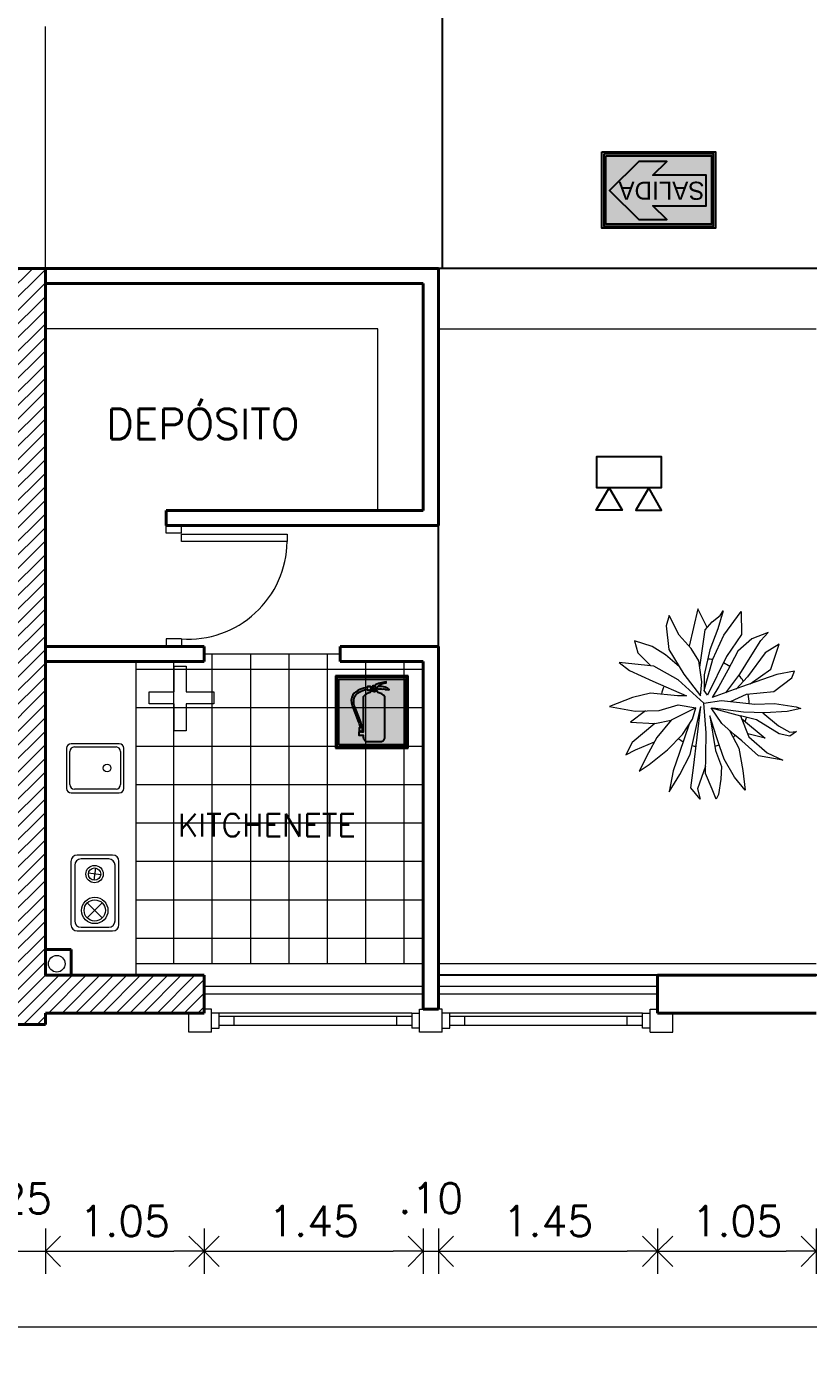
# Model space of a CAD drawing. Extents: x 1009 to 1343, y -172900 to 201.
# Drawn here: x 1117.39 to 1122.56, y 123.59 to 132.34 of the extents above; entities that cross this region are included whole.
import ezdxf

# ---------------------------------------------------------------- set-up
doc = ezdxf.new("R2010")
doc.units = 0
doc.header["$LTSCALE"] = 0.5
doc.linetypes.add('TRAZOS2', pattern=[0.375, 0.25, -0.125])
doc.layers.get('0').update_dxf_attribs({"linetype": 'CONTINUOUS'})
doc.layers.get('Defpoints').update_dxf_attribs({"linetype": 'CONTINUOUS'})
for name, color, linetype, lineweight in [('Acotaciones', 9, 'CONTINUOUS', 9), ('Carpintería', 55, 'CONTINUOUS', 20), ('Detalles .05', 243, 'CONTINUOUS', 5), ('Detalles 01', 8, 'CONTINUOUS', 9), ('Equipamiento fijo', 31, 'CONTINUOUS', 13), ('Equipamiento movil', 33, 'CONTINUOUS', 9), ('EQUIPO DE EMERGENCIA', 200, 'CONTINUOUS', 30), ('Muros corte', 7, 'CONTINUOUS', 40), ('Punta 015', 64, 'CONTINUOUS', 13), ('Punta 02', 11, 'CONTINUOUS', 20), ('Sist. contra incendio', 1, 'CONTINUOUS', 18), ('Tratamiento pisos', 251, 'CONTINUOUS', 9)]:
    doc.layers.add(name, color=color, linetype=linetype, lineweight=lineweight)
for name, color, linetype in [('BRIGADAS', 8, 'TRAZOS2'), ('Electricidad', 50, 'CONTINUOUS'), ('GCI-LUZ DE EMERG.LUZ ESTROBOSCOPICA', 12, 'CONTINUOUS'), ('MARCO_FONDO_NEGRO', 7, 'CONTINUOUS'), ('SEÑAL_FONDO_FIGURAS', 254, 'CONTINUOUS'), ('SEÑAL_FONDO_NEGRO', 7, 'CONTINUOUS'), ('SEÑAL_FONDO_ROJO', 242, 'CONTINUOUS'), ('SEÑAL_FONDO_VERDE', 86, 'CONTINUOUS')]:
    doc.layers.add(name, color=color, linetype=linetype)
doc.styles.add('franklin gothic medium', font='framd.ttf')
doc.styles.add('Texto 1.5 mm', font='simplex.shx', dxfattribs={"height": 0.15})
doc.styles.add('Texto 2 mm', font='simplex.shx', dxfattribs={"height": 0.2})
doc.dimstyles.new('Primera línea', dxfattribs={"dimscale": 0, "dimtxt": 0.2, "dimasz": 0.2, "dimexe": 0.15, "dimexo": 0, "dimgap": 0.1, "dimtad": 1, "dimzin": 4, "dimdsep": 46, "dimtxsty": 'Texto 2 mm', "dimblk": 'OPEN90', "dimcen": 2.5, "dimclrd": 256, "dimclre": 256, "dimclrt": 256, "dimadec": 0, "dimazin": 0, "dimtfac": 1, "dimtmove": 2, "dimatfit": 3, "dimldrblk": 'OPEN90', "dimfxl": 1, "dimtolj": 1, "dimtzin": 0, "dimlwd": -1, "dimlwe": -1, "dimarcsym": 0})
doc.dimstyles.new('Segunda línea', dxfattribs={"dimscale": 0, "dimtxt": 0.2, "dimasz": 0.2, "dimexe": 0.15, "dimexo": 0.5, "dimgap": 0.1, "dimtad": 1, "dimzin": 4, "dimdsep": 46, "dimtxsty": 'Texto 2 mm', "dimblk": 'OPEN90', "dimcen": 2.5, "dimclrd": 256, "dimclre": 256, "dimclrt": 256, "dimadec": 0, "dimazin": 0, "dimtfac": 1, "dimtmove": 2, "dimatfit": 3, "dimldrblk": 'OPEN90', "dimfxl": 1, "dimtolj": 1, "dimtzin": 0, "dimlwd": -1, "dimlwe": -1, "dimarcsym": 0})

# ---------------------------------------------------------------- blocks, each defined once
blk = doc.blocks.new('_Open90')
at = {"color": 0, "linetype": 'ByBlock', "lineweight": -2}
for p, q in [((-0.5, 0.5), (0, 0)), ((0, 0), (-1, 0)), ((0, 0), (-0.5, -0.5))]:
    blk.add_line(p, q, dxfattribs=at)
blk = doc.blocks.new('*D189')
at = {"layer": 'Acotaciones', "transparency": 16777216}
for p, q in [((1117.5135, 124.385), (1117.5135, 124.085)), ((1118.5635, 124.385), (1118.5635, 124.085)), ((1117.7135, 124.235), (1118.3635, 124.235))]:
    blk.add_line(p, q, dxfattribs=at)
at = {"layer": 'Defpoints', "color": 0, "transparency": 16777216}
for p in [(1117.5135, 124.385), (1118.5635, 124.385), (1118.5635, 124.235)]:
    blk.add_point(p, dxfattribs=at)
at = {"layer": 'Acotaciones', "transparency": 16777216, "xscale": 0.2, "yscale": 0.2, "zscale": 0.2, "rotation": 180}
blk.add_blockref('_Open90', (1117.5135, 124.235), dxfattribs=at)
at = {"layer": 'Acotaciones', "transparency": 16777216, "xscale": 0.2, "yscale": 0.2, "zscale": 0.2}
blk.add_blockref('_Open90', (1118.5635, 124.235), dxfattribs=at)
at = {"layer": 'Acotaciones', "transparency": 16777216, "insert": (1118.0385, 124.435), "char_height": 0.2, "attachment_point": 5, "style": 'Texto 2 mm'}
blk.add_mtext('\\A1;1.05', dxfattribs=at)
blk = doc.blocks.new('*D190')
at = {"layer": 'Acotaciones', "transparency": 16777216}
for p, q in [((1118.5635, 124.385), (1118.5635, 124.085)), ((1120.0135, 124.385), (1120.0135, 124.085)), ((1118.7635, 124.235), (1119.8135, 124.235))]:
    blk.add_line(p, q, dxfattribs=at)
at = {"layer": 'Defpoints', "color": 0, "transparency": 16777216}
for p in [(1118.5635, 124.385), (1120.0135, 124.385), (1120.0135, 124.235)]:
    blk.add_point(p, dxfattribs=at)
at = {"layer": 'Acotaciones', "transparency": 16777216, "xscale": 0.2, "yscale": 0.2, "zscale": 0.2, "rotation": 180}
blk.add_blockref('_Open90', (1118.5635, 124.235), dxfattribs=at)
at = {"layer": 'Acotaciones', "transparency": 16777216, "xscale": 0.2, "yscale": 0.2, "zscale": 0.2}
blk.add_blockref('_Open90', (1120.0135, 124.235), dxfattribs=at)
at = {"layer": 'Acotaciones', "transparency": 16777216, "insert": (1119.2885, 124.435), "char_height": 0.2, "attachment_point": 5, "style": 'Texto 2 mm'}
blk.add_mtext('\\A1;1.45', dxfattribs=at)
blk = doc.blocks.new('*D191')
at = {"layer": 'Acotaciones', "transparency": 16777216}
for p, q in [((1120.1135, 124.385), (1120.1135, 124.085)), ((1121.5635, 124.385), (1121.5635, 124.085)), ((1120.3135, 124.235), (1121.3635, 124.235))]:
    blk.add_line(p, q, dxfattribs=at)
at = {"layer": 'Defpoints', "color": 0, "transparency": 16777216}
for p in [(1120.1135, 124.385), (1121.5635, 124.385), (1121.5635, 124.235)]:
    blk.add_point(p, dxfattribs=at)
at = {"layer": 'Acotaciones', "transparency": 16777216, "xscale": 0.2, "yscale": 0.2, "zscale": 0.2, "rotation": 180}
blk.add_blockref('_Open90', (1120.1135, 124.235), dxfattribs=at)
at = {"layer": 'Acotaciones', "transparency": 16777216, "xscale": 0.2, "yscale": 0.2, "zscale": 0.2}
blk.add_blockref('_Open90', (1121.5635, 124.235), dxfattribs=at)
at = {"layer": 'Acotaciones', "transparency": 16777216, "insert": (1120.8385, 124.435), "char_height": 0.2, "attachment_point": 5, "style": 'Texto 2 mm'}
blk.add_mtext('\\A1;1.45', dxfattribs=at)
blk = doc.blocks.new('*D192')
at = {"layer": 'Acotaciones', "transparency": 16777216}
for p, q in [((1121.5635, 124.385), (1121.5635, 124.085)), ((1122.6135, 124.385), (1122.6135, 124.085)), ((1121.7635, 124.235), (1122.4135, 124.235))]:
    blk.add_line(p, q, dxfattribs=at)
at = {"layer": 'Defpoints', "color": 0, "transparency": 16777216}
for p in [(1121.5635, 124.385), (1122.6135, 124.385), (1122.6135, 124.235)]:
    blk.add_point(p, dxfattribs=at)
at = {"layer": 'Acotaciones', "transparency": 16777216, "xscale": 0.2, "yscale": 0.2, "zscale": 0.2, "rotation": 180}
blk.add_blockref('_Open90', (1121.5635, 124.235), dxfattribs=at)
at = {"layer": 'Acotaciones', "transparency": 16777216, "xscale": 0.2, "yscale": 0.2, "zscale": 0.2}
blk.add_blockref('_Open90', (1122.6135, 124.235), dxfattribs=at)
at = {"layer": 'Acotaciones', "transparency": 16777216, "insert": (1122.0885, 124.435), "char_height": 0.2, "attachment_point": 5, "style": 'Texto 2 mm'}
blk.add_mtext('\\A1;1.05', dxfattribs=at)
blk = doc.blocks.new('*D199')
at = {"layer": 'Acotaciones', "transparency": 16777216}
for p, q in [((1098.2135, 123.885), (1098.2135, 123.585)), ((1134.2135, 123.885), (1134.2135, 123.585)), ((1098.4135, 123.735), (1134.0135, 123.735))]:
    blk.add_line(p, q, dxfattribs=at)
at = {"layer": 'Defpoints', "color": 0, "transparency": 16777216}
for p in [(1098.2135, 124.385), (1134.2135, 124.385), (1134.2135, 123.735)]:
    blk.add_point(p, dxfattribs=at)
at = {"layer": 'Acotaciones', "transparency": 16777216, "xscale": 0.2, "yscale": 0.2, "zscale": 0.2, "rotation": 180}
blk.add_blockref('_Open90', (1098.2135, 123.735), dxfattribs=at)
at = {"layer": 'Acotaciones', "transparency": 16777216, "xscale": 0.2, "yscale": 0.2, "zscale": 0.2}
blk.add_blockref('_Open90', (1134.2135, 123.735), dxfattribs=at)
at = {"layer": 'Acotaciones', "transparency": 16777216, "insert": (1116.2135, 123.935), "char_height": 0.2, "attachment_point": 5, "style": 'Texto 2 mm'}
blk.add_mtext('\\A1;36.00', dxfattribs=at)
blk = doc.blocks.new('Planta 1')
for p, q in [((-0.0386, 0.6397), (-0.0987, 0.3876)), ((0.0237, 0.5146), (-0.0386, 0.6397)), ((-0.2329, 0.595), (-0.2541, 0.5255)), ((-0.1663, 0.4609), (-0.2329, 0.595)), ((0.0093, 0.4982), (0.0572, 0.5528)), ((0.0572, 0.5528), (0.1131, 0.595)), ((0.1317, 0.6273), (0.0971, 0.5056)), ((0.1131, 0.595), (0.1317, 0.6273)), ((0.1371, 0.4609), (0.2541, 0.6223)), ((0.2541, 0.6223), (0.2568, 0.4658)), ((-0.2541, 0.5255), (-0.2355, 0.364)), ((-0.0839, 0.3715), (-0.1663, 0.4609)), ((-0.0268, 0.244), (0.0093, 0.4982)), ((0.0971, 0.5056), (0.0412, 0.3615)), ((0.0625, 0.2994), (0.1371, 0.4609)), ((0.2568, 0.4658), (0.1557, 0.3168)), ((0.4377, 0.4808), (0.326, 0.436)), ((0.3872, 0.4261), (0.4377, 0.4808)), ((-0.35, 0.3839), (-0.4697, 0.4237)), ((-0.4697, 0.4237), (-0.4457, 0.3417)), ((-0.2595, 0.3293), (-0.35, 0.3839)), ((-0.2355, 0.364), (-0.1344, 0.1976)), ((-0.0333, 0.287), (-0.0839, 0.3715)), ((0.0412, 0.3615), (0.004, 0.1926)), ((0.326, 0.436), (0.2328, 0.3541)), ((0.326, 0.3293), (0.3872, 0.4261)), ((0.5123, 0.4013), (0.4165, 0.3417)), ((0.4564, 0.2324), (0.5123, 0.4013)), ((-0.3367, 0.2523), (-0.5735, 0.2771)), ((-0.5735, 0.2771), (-0.5016, 0.2224)), ((-0.4457, 0.3417), (-0.3578, 0.2545)), ((-0.1639, 0.2462), (-0.2595, 0.3293)), ((-0.012, 0.1455), (-0.0333, 0.287)), ((0.0041, 0.0873), (0.0625, 0.2994)), ((0.1557, 0.3168), (0.0258, 0.055)), ((0.2328, 0.3541), (0.1636, 0.2249)), ((0.2461, 0.1976), (0.326, 0.3293)), ((0.4165, 0.3417), (0.2967, 0.1803)), ((-0.5016, 0.2224), (-0.3447, 0.1504)), ((-0.1717, 0.1579), (-0.3367, 0.2523)), ((-0.1344, 0.1976), (-0.0207, 0.0514)), ((0.004, 0.1926), (0.0041, 0.0873)), ((0.1636, 0.2249), (0.1024, 0.1132)), ((0.1494, 0.0717), (0.2461, 0.1976)), ((0.2967, 0.1803), (0.22, 0.0963)), ((0.4963, 0.1951), (0.2568, 0.1107)), ((0.3151, 0.1313), (0.4564, 0.2324)), ((0.616, 0.2175), (0.4963, 0.1951)), ((0.5974, 0.1728), (0.616, 0.2175)), ((-0.3447, 0.1504), (-0.1164, 0.0504)), ((0.002, 0.0018), (-0.1717, 0.1579)), ((-0.0207, 0.0514), (-0.012, 0.1455)), ((0.1024, 0.1132), (0.0583, 0.0386)), ((0.2568, 0.1107), (0.0583, 0.0386)), ((0.475, 0.0809), (0.5974, 0.1728)), ((-0.483, 0.0387), (-0.6373, -0.021)), ((-0.3606, 0.0685), (-0.483, 0.0387)), ((-0.177, 0.0511), (-0.3606, 0.0685)), ((-0.1164, 0.0504), (-0.177, 0.0511)), ((0.002, 0.0018), (0.1211, 0.0188)), ((0.0173, -0.1998), (0.002, 0.0018)), ((0.0258, 0.055), (0.0041, 0.0873)), ((0.1211, 0.0188), (0.3473, -0.006)), ((0.1822, 0.0121), (0.2914, 0.061)), ((0.2914, 0.061), (0.475, 0.0809)), ((-0.6373, -0.021), (-0.4644, -0.0532)), ((-0.3937, -0.0511), (-0.4963, -0.1277)), ((-0.4644, -0.0532), (-0.3021, -0.0483)), ((-0.3021, -0.0483), (-0.1717, -0.011)), ((-0.053, -0.0299), (-0.2196, -0.1153)), ((-0.1717, -0.011), (-0.053, -0.0299)), ((-0.0918, -0.3464), (-0.0194, -0.022)), ((-0.0759, -0.1079), (-0.053, -0.0299)), ((-0.0679, -0.4382), (-0.0194, -0.022)), ((0.0426, -0.0843), (0.0812, -0.319)), ((0.0838, -0.2196), (0.0426, -0.0843)), ((0.0513, -0.0305), (0.2488, -0.0856)), ((0.1237, -0.1377), (0.0513, -0.0305)), ((0.2701, -0.0607), (0.0625, -0.0336)), ((0.2488, -0.0856), (0.3073, -0.2271)), ((0.3579, -0.1129), (0.2488, -0.0856)), ((0.4138, -0.0657), (0.2701, -0.0607)), ((0.3473, -0.006), (0.4803, -0.0011)), ((0.4007, -0.0652), (0.5069, -0.1526)), ((0.5655, -0.0557), (0.4138, -0.0657)), ((0.4803, -0.0011), (0.6267, -0.0234)), ((0.6587, -0.0359), (0.5655, -0.0557)), ((0.6267, -0.0234), (0.6587, -0.0359)), ((-0.4963, -0.1277), (-0.3313, -0.1377)), ((-0.3313, -0.1377), (-0.4857, -0.2668)), ((-0.3313, -0.1377), (-0.2196, -0.1153)), ((-0.2196, -0.1153), (-0.318, -0.2321)), ((-0.0971, -0.1412), (-0.1637, -0.3339)), ((-0.1424, -0.2122), (-0.0759, -0.1079)), ((0.2089, -0.2147), (0.1237, -0.1377)), ((0.2568, -0.1029), (0.4165, -0.237)), ((0.5123, -0.2073), (0.3579, -0.1129)), ((0.5069, -0.1526), (0.5841, -0.1948)), ((-0.4857, -0.2668), (-0.5283, -0.3488)), ((-0.4617, -0.3165), (-0.334, -0.262)), ((-0.318, -0.2321), (-0.3739, -0.3364)), ((-0.2462, -0.3165), (-0.1424, -0.2122)), ((0.0146, -0.3538), (0.0173, -0.1998)), ((0.1104, -0.2942), (0.0838, -0.2196)), ((0.1744, -0.1835), (0.2381, -0.3041)), ((0.2595, -0.2544), (0.2089, -0.2147)), ((0.3712, -0.3563), (0.2595, -0.2544)), ((0.4165, -0.237), (0.2994, -0.2079)), ((0.3073, -0.2271), (0.4297, -0.3364)), ((0.5841, -0.2221), (0.5123, -0.2073)), ((0.5841, -0.1948), (0.6293, -0.1923)), ((0.6293, -0.1923), (0.5841, -0.2221)), ((-0.5283, -0.3488), (-0.4617, -0.3165)), ((-0.3739, -0.3364), (-0.4378, -0.4606)), ((-0.3686, -0.4159), (-0.2462, -0.3165)), ((-0.1637, -0.3339), (-0.2063, -0.4581)), ((-0.161, -0.4829), (-0.0918, -0.3464)), ((0.012, -0.4755), (0.0146, -0.3538)), ((0.0812, -0.319), (0.1211, -0.4283)), ((0.1397, -0.3786), (0.1104, -0.2942)), ((0.2381, -0.3041), (0.2648, -0.4556)), ((0.5362, -0.3861), (0.3712, -0.3563)), ((0.4297, -0.3364), (0.5362, -0.3861)), ((-0.4378, -0.4606), (-0.3686, -0.4159)), ((-0.0865, -0.5724), (-0.0679, -0.4382)), ((0.0131, -0.4251), (-0.0413, -0.5798)), ((0.1211, -0.4283), (0.1157, -0.5152)), ((0.2089, -0.5003), (0.1397, -0.3786)), ((-0.2063, -0.4581), (-0.2329, -0.5997)), ((-0.2329, -0.5997), (-0.161, -0.4829)), ((0.0572, -0.5823), (0.012, -0.4755)), ((0.1157, -0.5152), (0.0998, -0.6171)), ((0.2807, -0.5898), (0.2089, -0.5003)), ((0.2648, -0.4556), (0.2807, -0.5898)), ((-0.0227, -0.6493), (-0.0865, -0.5724)), ((-0.0413, -0.5798), (-0.0227, -0.6493)), ((0.0838, -0.6493), (0.0572, -0.5823)), ((0.0998, -0.6171), (0.0838, -0.6493))]:
    blk.add_line(p, q)
at = {"layer": 'Detalles .05'}
for start, end in [(79.67735, 86.20702), (55.77773, 65.12379), (125.03863, 125.08075), (29.64125, 39.12553), (157.2574, 168.4231), (359.44286, 11.7162), (335.49978, 341.04008), (233.57333, 240.8096), (309.56471, 313.10247), (253.28468, 258.68298), (283.22271, 289.11479)]:
    blk.add_arc((0.0079, 0.0012), 0.3, start, end, dxfattribs=at)
blk = doc.blocks.new('A$C6C4A3897')
at = {"layer": 'SEÑAL_FONDO_FIGURAS'}
h = blk.add_hatch(color=256, dxfattribs=at)
h.paths.add_polyline_path([(2.147, -0.043), (0.043, -0.043), (0.043, -2.139), (2.147, -2.139)])
h.paths.add_polyline_path([(2.093, -2.085), (0.097, -2.085), (0.097, -0.097), (2.093, -0.097)], flags=16)
h.paths.add_polyline_path([(1.494, -1.856, -0.414214), (1.364, -1.986), (0.969, -1.986, -0.414214), (0.839, -1.856), (0.839, -1.789), (0.708, -1.789), (0.708, -1.699), (0.74, -1.699), (0.74, -1.664), (0.711, -1.664), (0.711, -1.576), (0.743, -1.576, 0.083884), (0.693, -1.404), (0.5, -0.898, -0.214308), (0.523, -0.578, -0.167733), (0.738, -0.417, -0.097156), (0.97, -0.351), (0.97, -0.321), (1.058, -0.321), (1.058, -0.351), (1.087, -0.351, -0.303754), (1.167, -0.298, -0.115313), (1.528, -0.185), (1.53, -0.211, 0.177163), (1.266, -0.329, -0.189272), (1.622, -0.41), (1.592, -0.419, 0.309273), (1.561, -0.409), (1.517, -0.422, 0.291679), (1.46, -0.396), (1.418, -0.408, 0.202341), (1.342, -0.393), (1.3, -0.404, 0.390383), (1.254, -0.384, -0.914616), (1.082, -0.399), (1.058, -0.399), (1.058, -0.429), (0.97, -0.429), (0.97, -0.404, 0.074097), (0.777, -0.461, 0.17086), (0.577, -0.631, 0.207162), (0.599, -0.983), (0.763, -1.4, -0.083589), (0.794, -1.576), (0.817, -1.576), (0.817, -1.664), (0.792, -1.664), (0.792, -1.699), (0.839, -1.699), (0.839, -0.631, -0.204768), (1.051, -0.505, 0.117351), (1.082, -0.431, 0.582578), (1.251, -0.433, 0.113638), (1.282, -0.505, -0.204768), (1.494, -0.631)], flags=0)
h.paths.add_polyline_path([(1.184, -0.438), (1.167, -0.358), (1.151, -0.438, -6.735071)], flags=0)
at = {"layer": 'SEÑAL_FONDO_ROJO'}
h = blk.add_hatch(color=256, dxfattribs=at)
h.paths.add_polyline_path([(2.093, -0.097), (0.097, -0.097), (0.097, -2.085), (2.093, -2.085)])
h.paths.add_polyline_path([(1.494, -1.856, -0.414214), (1.364, -1.986), (0.969, -1.986, -0.414214), (0.839, -1.856), (0.839, -1.789), (0.708, -1.789), (0.708, -1.699), (0.74, -1.699), (0.74, -1.664), (0.711, -1.664), (0.711, -1.576), (0.743, -1.576, 0.083884), (0.693, -1.404), (0.5, -0.898, -0.214308), (0.523, -0.578, -0.167733), (0.738, -0.417, -0.097156), (0.97, -0.351), (0.97, -0.321), (1.058, -0.321), (1.058, -0.351), (1.087, -0.351, -0.303754), (1.167, -0.298, -0.115313), (1.528, -0.185), (1.53, -0.211, 0.177163), (1.266, -0.329, -0.189272), (1.622, -0.41), (1.592, -0.419, 0.309273), (1.561, -0.409), (1.517, -0.422, 0.291679), (1.46, -0.396), (1.418, -0.408, 0.202341), (1.342, -0.393), (1.3, -0.404, 0.390383), (1.254, -0.384, -0.914616), (1.082, -0.399), (1.058, -0.399), (1.058, -0.429), (0.97, -0.429), (0.97, -0.404, 0.074097), (0.777, -0.461, 0.17086), (0.577, -0.631, 0.207162), (0.599, -0.983), (0.763, -1.4, -0.083589), (0.794, -1.576), (0.817, -1.576), (0.817, -1.664), (0.792, -1.664), (0.792, -1.699), (0.839, -1.699), (0.839, -0.631, -0.204768), (1.051, -0.505, 0.117351), (1.082, -0.431, 0.582578), (1.251, -0.433, 0.113638), (1.282, -0.505, -0.204768), (1.494, -0.631)], flags=16)
h.paths.add_polyline_path([(1.184, -0.438), (1.167, -0.358), (1.151, -0.438, -6.735071)], flags=0)
at = {"layer": 'MARCO_FONDO_NEGRO'}
for p, q in [((2.191, 0), (0, 0)), ((0, 0), (0, -2.182)), ((2.191, -2.182), (2.191, 0)), ((0, -2.182), (2.191, -2.182))]:
    blk.add_line(p, q, dxfattribs=at)
at = {"layer": 'SEÑAL_FONDO_FIGURAS'}
for points in [[(0.043, -2.139), (2.147, -2.139), (2.147, -0.043), (0.043, -0.043)], [(0.097, -2.085), (0.097, -0.097), (2.093, -0.097), (2.093, -2.085)]]:
    blk.add_lwpolyline(points, close=True, dxfattribs=at)
for points in [[(1.082, -0.431, -0.117351), (1.051, -0.505, 0.204768), (0.839, -0.631), (0.839, -1.699), (0.792, -1.699), (0.792, -1.664), (0.817, -1.664), (0.817, -1.576), (0.794, -1.576, 0.083589), (0.763, -1.4), (0.599, -0.983, -0.207162), (0.577, -0.631, -0.17086), (0.777, -0.461, -0.074097), (0.97, -0.404), (0.97, -0.429), (1.058, -0.429), (1.058, -0.399), (1.082, -0.399, 0.914616), (1.254, -0.384, -0.390383), (1.3, -0.404), (1.342, -0.393, -0.202341), (1.418, -0.408), (1.46, -0.396, -0.291679), (1.517, -0.422), (1.561, -0.409, -0.309273), (1.592, -0.419), (1.622, -0.41, 0.189272), (1.266, -0.329, -0.177163), (1.53, -0.211), (1.528, -0.185, 0.115313), (1.167, -0.298, 0.303754), (1.087, -0.351), (1.058, -0.351), (1.058, -0.321), (0.97, -0.321), (0.97, -0.351, 0.097156), (0.738, -0.417, 0.167733), (0.523, -0.578, 0.214308), (0.5, -0.898), (0.693, -1.404, -0.083884), (0.743, -1.576), (0.711, -1.576), (0.711, -1.664), (0.74, -1.664), (0.74, -1.699), (0.708, -1.699), (0.708, -1.789), (0.839, -1.789), (0.839, -1.856, 0.414214), (0.969, -1.986), (1.364, -1.986, 0.414214), (1.494, -1.856), (1.494, -0.631, 0.204768), (1.282, -0.505, -0.113638), (1.251, -0.433, -0.582578)], [(1.167, -0.358), (1.184, -0.438, 6.735071), (1.151, -0.438)]]:
    blk.add_lwpolyline(points, format="xyb", close=True, dxfattribs=at)
blk = doc.blocks.new('A$C04752EFD')
at = {"layer": 'GCI-LUZ DE EMERG.LUZ ESTROBOSCOPICA', "color": 1}
blk.add_lwpolyline([(-0.1774, -0.1729), (-0.1774, 0), (0.1774, 0), (0.1774, -0.1729)], close=True, dxfattribs=at)
at = {"layer": 'GCI-LUZ DE EMERG.LUZ ESTROBOSCOPICA'}
for points in [[(0.1774, -0.1729), (-0.1774, -0.1729), (-0.1774, 0), (0.1774, 0)], [(-0.109, -0.1729), (-0.0376, -0.2965), (-0.1803, -0.2965)], [(0.109, -0.1729), (0.0376, -0.2965), (0.1803, -0.2965)]]:
    blk.add_lwpolyline(points, close=True, dxfattribs=at)
blk = doc.blocks.new('A$C4F586106')
at = {"layer": 'SEÑAL_FONDO_FIGURAS'}
h = blk.add_hatch(color=256, dxfattribs=at)
h.paths.add_polyline_path([(1.092, 0.238), (0.029, 0.238), (0.029, 1.85), (1.092, 1.85)])
h.paths.add_polyline_path([(1.063, 1.821), (0.058, 1.821), (0.058, 0.267), (1.063, 0.267)], flags=16)
h.paths.add_polyline_path([(0.807, 1.55), (0.807, 0.438), (0.287, 0.438), (0.287, 1.55)], flags=8)
blk.add_hatch(color=256, dxfattribs=at).paths.add_polyline_path([(0.553, 1.768), (0.126, 1.339), (0.126, 0.925), (0.327, 1.132), (0.327, 0.349), (0.553, 0.349), (0.778, 0.349), (0.778, 1.132), (0.979, 0.925), (0.979, 1.339)])
at = {"layer": 'SEÑAL_FONDO_VERDE'}
h = blk.add_hatch(color=256, dxfattribs=at)
h.paths.add_polyline_path([(0.058, 0.267), (0.058, 1.821), (1.063, 1.821), (1.063, 0.267)])
h.paths.add_polyline_path([(0.327, 0.349), (0.553, 0.349), (0.778, 0.349), (0.778, 1.132), (0.979, 0.925), (0.979, 1.339), (0.553, 1.768), (0.126, 1.339), (0.126, 0.925), (0.327, 1.132)], flags=16)
at = {"layer": 'MARCO_FONDO_NEGRO'}
blk.add_lwpolyline([(1.121, 1.879), (1.121, 0.209), (0, 0.209), (0, 1.879)], close=True, dxfattribs=at)
at = {"layer": 'SEÑAL_FONDO_FIGURAS'}
blk.add_lwpolyline([(1.092, 1.85), (0.029, 1.85), (0.029, 0.238), (1.092, 0.238)], close=True, dxfattribs=at)
at = {"layer": 'SEÑAL_FONDO_NEGRO'}
blk.add_lwpolyline([(1.063, 1.821), (1.063, 0.267), (0.058, 0.267), (0.058, 1.821)], close=True, dxfattribs=at)
at = {"layer": 'SEÑAL_FONDO_VERDE'}
for points in [[(1.063, 1.821), (1.063, 0.267), (0.058, 0.267), (0.058, 1.821)], [(0.553, 0.349), (0.778, 0.349), (0.778, 1.132), (0.979, 0.925), (0.979, 1.339), (0.553, 1.768), (0.126, 1.339), (0.126, 0.925), (0.327, 1.132), (0.327, 0.349)], [(0.553, 0.349), (0.778, 0.349), (0.778, 1.132), (0.979, 0.925), (0.979, 1.339), (0.553, 1.768), (0.126, 1.339), (0.126, 0.925), (0.327, 1.132), (0.327, 0.349)]]:
    blk.add_lwpolyline(points, close=True, dxfattribs=at)
at = {"layer": 'SEÑAL_FONDO_VERDE', "style": 'franklin gothic medium'}
blk.add_text('SALIDA', height=0.2658, rotation=90, dxfattribs=at).set_placement((0.681, 0.372))

msp = doc.modelspace()

# ---------------------------------------------------------------- hatches: boundary and pattern name
at = {"layer": 'Detalles 01'}
h = msp.add_hatch(dxfattribs=at)
h.set_pattern_fill('ANSI31,_O', color=256, scale=0.02)
h.set_pattern_definition([(45, (7.367904, 13.52993), (-0.0449012806, 0.0449012806), [])])
h.paths.add_polyline_path([(1117.5135, 130.735), (1117.2635, 130.735), (1117.2635, 127.71), (1116.0135, 127.71), (1116.0135, 127.46), (1117.2635, 127.46), (1117.2635, 125.735), (1117.5135, 125.735), (1117.5135, 125.81), (1118.5635, 125.81), (1118.5635, 126.06), (1117.5135, 126.06)])
at = {"layer": 'Tratamiento pisos'}
h = msp.add_hatch(dxfattribs=at)
h.set_pattern_fill('NET,_I', color=256, scale=0.08, angle=-90, style=2)
h.set_pattern_definition([(270, (7.3679, 13.52993), (0.254, -4e-17), []), (0, (7.3679, 13.52993), (6e-17, 0.254), [])])
h.paths.add_polyline_path([(1118.5635, 128.185), (1118.5635, 128.135), (1118.1135, 128.135), (1118.1135, 126.135), (1119.9885, 126.135), (1120.0135, 126.135), (1120.0135, 128.135), (1119.4635, 128.135), (1119.4635, 128.185)])

# ---------------------------------------------------------------- linework, layer by layer
at = {"layer": 'Acotaciones'}
for p, q in [((1120.0135, 124.385), (1120.0135, 124.085)), ((1120.1135, 124.385), (1120.1135, 124.085)), ((1117.0135, 124.235), (1117.5135, 124.235)), ((1120.0135, 124.235), (1120.1135, 124.235))]:
    msp.add_line(p, q, dxfattribs=at)
at = {"layer": 'Carpintería'}
for p, q in [((1118.3135, 128.985), (1118.3135, 129.035)), ((1118.4135, 128.985), (1118.3135, 128.985)), ((1118.4135, 128.985), (1118.4135, 129.035)), ((1118.4135, 128.9281), (1118.4135, 128.9781)), ((1118.4135, 128.9781), (1119.1135, 128.9781)), ((1119.1135, 128.9781), (1119.1135, 128.9281)), ((1119.1135, 128.9281), (1118.4135, 128.9281)), ((1118.4135, 128.285), (1118.3135, 128.285)), ((1118.3135, 128.285), (1118.3135, 128.235)), ((1118.4135, 128.285), (1118.4135, 128.235)), ((1118.6135, 125.835), (1118.5635, 125.835)), ((1118.6135, 125.685), (1118.6135, 125.835)), ((1119.9885, 125.685), (1119.9885, 125.835)), ((1119.9885, 125.835), (1120.0135, 125.835)), ((1120.1385, 125.835), (1120.1135, 125.835)), ((1120.1385, 125.685), (1120.1385, 125.835)), ((1121.5135, 125.685), (1121.5135, 125.835)), ((1121.5135, 125.835), (1121.5635, 125.835)), ((1118.4635, 125.685), (1118.4635, 125.81)), ((1118.6635, 125.81), (1118.6135, 125.81)), ((1118.6635, 125.71), (1118.6635, 125.81)), ((1118.6635, 125.79), (1119.9385, 125.79)), ((1118.7635, 125.73), (1118.7635, 125.79)), ((1119.8385, 125.73), (1119.8385, 125.79)), ((1119.9385, 125.81), (1119.9385, 125.71)), ((1119.9385, 125.81), (1119.9885, 125.81)), ((1120.1885, 125.81), (1120.1385, 125.81)), ((1120.1885, 125.71), (1120.1885, 125.81)), ((1120.1885, 125.79), (1121.4635, 125.79)), ((1120.2885, 125.73), (1120.2885, 125.79)), ((1121.3635, 125.73), (1121.3635, 125.79)), ((1121.4635, 125.71), (1121.4635, 125.81)), ((1121.4635, 125.81), (1121.5135, 125.81)), ((1121.6635, 125.685), (1121.6635, 125.81)), ((1118.6135, 125.685), (1118.4635, 125.685)), ((1118.6135, 125.71), (1118.6635, 125.71)), ((1118.6635, 125.73), (1119.9385, 125.73)), ((1119.9885, 125.71), (1119.9385, 125.71)), ((1120.1385, 125.685), (1119.9885, 125.685)), ((1120.1385, 125.71), (1120.1885, 125.71)), ((1120.1885, 125.73), (1121.4635, 125.73)), ((1121.5135, 125.71), (1121.4635, 125.71)), ((1121.5135, 125.685), (1121.6635, 125.685))]:
    msp.add_line(p, q, dxfattribs=at)
at = {"layer": 'Detalles 01'}
for p, q in [((1120.0135, 125.985), (1118.5635, 125.985)), ((1120.0135, 125.935), (1118.5635, 125.935)), ((1121.5635, 125.985), (1120.1135, 125.985)), ((1121.5635, 125.935), (1120.1135, 125.935)), ((1119.9385, 125.81), (1118.6635, 125.81)), ((1121.4635, 125.81), (1120.1885, 125.81))]:
    msp.add_line(p, q, dxfattribs=at)
msp.add_circle((1117.5891, 126.1366), 0.055, dxfattribs=at)
msp.add_arc((1118.4587, 128.9384), 0.6549, 266.04183, 359.10312, dxfattribs=at)
at = {"layer": 'Electricidad'}
for p, q in [((1120.1385, 133.0131), (1120.1385, 130.735)), ((1120.1385, 130.735), (1112.4774, 130.735)), ((1128.2135, 130.735), (1120.1385, 130.735)), ((1125.8727, 126.06), (1120.1135, 126.06))]:
    msp.add_line(p, q, dxfattribs=at)
at = {"layer": 'Electricidad', "ltscale": 2}
msp.add_line((1120.1135, 126.135), (1120.1135, 130.735), dxfattribs=at)
at = {"layer": 'Equipamiento fijo'}
for p, q in [((1119.7135, 130.335), (1117.5135, 130.335)), ((1119.7135, 129.135), (1119.7135, 130.335)), ((1118.1135, 126.06), (1118.1135, 128.135))]:
    msp.add_line(p, q, dxfattribs=at)
at = {"layer": 'Equipamiento movil'}
for p, q in [((1118.0024, 127.5914), (1117.6839, 127.5914)), ((1117.6539, 127.5614), (1117.6539, 127.2964)), ((1117.6754, 127.3217), (1117.6754, 127.54)), ((1117.7054, 127.57), (1117.981, 127.57)), ((1118.011, 127.54), (1118.011, 127.3217)), ((1118.0324, 127.2964), (1118.0324, 127.5614)), ((1117.6839, 127.2664), (1118.0024, 127.2664)), ((1117.981, 127.2917), (1117.7054, 127.2917)), ((1117.6825, 126.8131), (1117.6825, 126.395)), ((1117.7076, 126.788), (1117.7076, 126.42)), ((1117.9585, 126.855), (1117.7243, 126.855)), ((1117.9334, 126.8299), (1117.7494, 126.8299)), ((1117.9752, 126.604), (1117.9752, 126.788)), ((1118.0003, 126.604), (1118.0003, 126.8131)), ((1117.8797, 126.7238), (1117.7984, 126.7352)), ((1117.8447, 126.7701), (1117.8334, 126.6889)), ((1117.7908, 126.4392), (1117.8905, 126.5385)), ((1117.8903, 126.439), (1117.791, 126.5387)), ((1117.9752, 126.42), (1117.9752, 126.604)), ((1118.0003, 126.395), (1118.0003, 126.604)), ((1117.7243, 126.3531), (1117.9585, 126.3531)), ((1117.7494, 126.3782), (1117.9334, 126.3782))]:
    msp.add_line(p, q, dxfattribs=at)
for centre, radius in [((1117.9217, 127.4308), 0.0252), ((1117.839, 126.7295), 0.0577), ((1117.839, 126.7295), 0.041), ((1117.8406, 126.4888), 0.0871), ((1117.8406, 126.4888), 0.0703)]:
    msp.add_circle(centre, radius, dxfattribs=at)
for centre, radius, start, end in [((1117.6839, 127.5614), 0.03, 90, 180), ((1118.0024, 127.5614), 0.03, 0, 90), ((1117.7054, 127.54), 0.03, 90, 180), ((1117.981, 127.54), 0.03, 0, 90), ((1117.7054, 127.3217), 0.03, 180, 270), ((1117.981, 127.3217), 0.03, 270, 360), ((1117.6839, 127.2964), 0.03, 180, 270), ((1118.0024, 127.2964), 0.03, 270, 360), ((1117.7243, 126.8131), 0.0418, 90, 180), ((1117.7494, 126.788), 0.0418, 90, 180), ((1117.9334, 126.788), 0.0418, 0, 90), ((1117.9585, 126.8131), 0.0418, 0, 90), ((1117.7243, 126.395), 0.0418, 180, 270), ((1117.7494, 126.42), 0.0418, 180, 270), ((1117.9334, 126.42), 0.0418, 270, 0), ((1117.9585, 126.395), 0.0418, 270, 0)]:
    msp.add_arc(centre, radius, start, end, dxfattribs=at)
at = {"layer": 'Muros corte'}
for p, q in [((1120.1135, 130.735), (1117.2635, 130.735)), ((1117.5135, 130.735), (1117.5135, 126.06)), ((1120.1135, 129.035), (1120.1135, 130.735)), ((1120.0135, 130.635), (1117.5135, 130.635)), ((1120.0135, 129.135), (1120.0135, 130.635)), ((1120.0135, 129.135), (1118.3135, 129.135)), ((1118.3135, 129.035), (1118.3135, 129.135)), ((1120.1135, 129.035), (1118.3135, 129.035)), ((1118.5635, 128.235), (1117.5135, 128.235)), ((1118.5635, 128.135), (1118.5635, 128.235)), ((1120.1135, 128.235), (1119.4635, 128.235)), ((1119.4635, 128.135), (1119.4635, 128.235)), ((1120.1135, 125.835), (1120.1135, 128.235)), ((1118.5635, 128.135), (1117.5135, 128.135)), ((1120.0135, 128.135), (1119.4635, 128.135)), ((1120.0135, 125.835), (1120.0135, 128.135)), ((1117.5135, 126.23), (1117.6835, 126.23)), ((1117.6835, 126.06), (1117.6835, 126.23)), ((1118.5635, 126.06), (1117.5135, 126.06)), ((1118.5635, 125.81), (1118.5635, 126.06)), ((1122.6135, 126.06), (1121.5635, 126.06)), ((1121.5635, 125.81), (1121.5635, 126.06)), ((1120.1135, 125.835), (1120.0135, 125.835)), ((1117.5135, 125.735), (1117.5135, 125.81)), ((1118.5635, 125.81), (1117.5135, 125.81)), ((1122.6135, 125.81), (1121.5635, 125.81)), ((1117.5135, 125.735), (1117.2635, 125.735))]:
    msp.add_line(p, q, dxfattribs=at)
at = {"layer": 'Sist. contra incendio'}
for p, q in [((1118.3652, 127.9339), (1118.3652, 128.1055)), ((1118.3652, 128.1055), (1118.4447, 128.1055)), ((1118.4447, 128.1055), (1118.4447, 127.9339)), ((1118.2, 127.9339), (1118.3652, 127.9339)), ((1118.2, 127.8544), (1118.2, 127.9339)), ((1118.4447, 127.9339), (1118.6284, 127.9339)), ((1118.6284, 127.9339), (1118.6284, 127.8544)), ((1118.3652, 127.8544), (1118.2, 127.8544)), ((1118.3652, 127.6771), (1118.3652, 127.8544)), ((1118.6284, 127.8544), (1118.4447, 127.8544)), ((1118.4447, 127.8544), (1118.4447, 127.6771)), ((1118.4447, 127.6771), (1118.3652, 127.6771))]:
    msp.add_line(p, q, dxfattribs=at)
at = {"layer": 'Tratamiento pisos'}
for p, q in [((1117.5135, 130.735), (1117.5135, 132.335)), ((1120.1135, 130.735), (1122.6135, 130.735)), ((1120.1135, 130.335), (1122.6135, 130.335)), ((1118.5635, 128.185), (1119.4635, 128.185)), ((1120.0135, 126.135), (1118.1135, 126.135)), ((1119.9885, 126.135), (1118.1135, 126.135)), ((1122.6135, 126.135), (1120.1135, 126.135))]:
    msp.add_line(p, q, dxfattribs=at)

# ---------------------------------------------------------------- block references
at = {"ltscale": 0.25, "xscale": 0.2188867180677789, "yscale": 0.2188867180677789, "zscale": 0.2188867180677789}
msp.add_blockref('A$C6C4A3897', (1119.4332, 128.0407), dxfattribs=at)
at = {"layer": 'BRIGADAS', "xscale": 0.4499999999998181, "yscale": 0.4499999999998181, "zscale": 0.4499999999998181, "rotation": 90}
msp.add_blockref('A$C4F586106', (1122.0412, 131.0021), dxfattribs=at)
at = {"layer": 'Detalles .05', "xscale": 0.9757440000000002, "yscale": 0.9757440000000002, "zscale": 0.9757440000000002}
msp.add_blockref('Planta 1', (1121.8684, 127.8589), dxfattribs=at)
at = {"layer": 'EQUIPO DE EMERGENCIA', "xscale": 1.200000000000045, "yscale": 1.200000000000045, "zscale": 1.200000000000045}
msp.add_blockref('A$C04752EFD', (1121.3739, 129.4909), dxfattribs=at)

# ---------------------------------------------------------------- texts
at = {"layer": 'Acotaciones', "char_height": 0.2, "attachment_point": 5, "style": 'Texto 2 mm'}
for s, insert in [('.25', (1117.3439, 124.5841)), ('\\A1;.10', (1120.0635, 124.5859))]:
    msp.add_mtext(s, dxfattribs=dict(at, insert=insert))
at = {"layer": 'Punta 015', "insert": (1118.3912, 126.9773), "char_height": 0.15, "width": 1.388554, "attachment_point": 7, "style": 'Texto 1.5 mm'}
msp.add_mtext('KITCHENETE', dxfattribs=at)
at = {"layer": 'Punta 02', "insert": (1117.9173, 129.6062), "char_height": 0.2, "width": 1.418086, "attachment_point": 7, "style": 'Texto 2 mm'}
msp.add_mtext('DEPÓSITO', dxfattribs=at)

# ---------------------------------------------------------------- dimensions: what is measured, and where the dimension line sits
at = {"layer": 'Acotaciones'}
for base, p1, p2, dimstyle, picture, middle in [((1118.5635, 124.235), (1117.5135, 124.385), (1118.5635, 124.385), 'Primera línea', '*D189', (1118.0385, 124.435)), ((1120.0135, 124.235), (1118.5635, 124.385), (1120.0135, 124.385), 'Primera línea', '*D190', (1119.2885, 124.435)), ((1121.5635, 124.235), (1120.1135, 124.385), (1121.5635, 124.385), 'Primera línea', '*D191', (1120.8385, 124.435)), ((1122.6135, 124.235), (1121.5635, 124.385), (1122.6135, 124.385), 'Primera línea', '*D192', (1122.0885, 124.435)), ((1134.2135, 123.735), (1098.2135, 124.385), (1134.2135, 124.385), 'Segunda línea', '*D199', (1116.2135, 123.935))]:
    dim = msp.add_linear_dim(base=base, p1=p1, p2=p2, dimstyle=dimstyle, override={"dimscale": 1}, dxfattribs=at)
    dim.commit()
    dim.dimension.update_dxf_attribs({"geometry": picture, "text_midpoint": middle})

doc.saveas('drawing.dxf')
